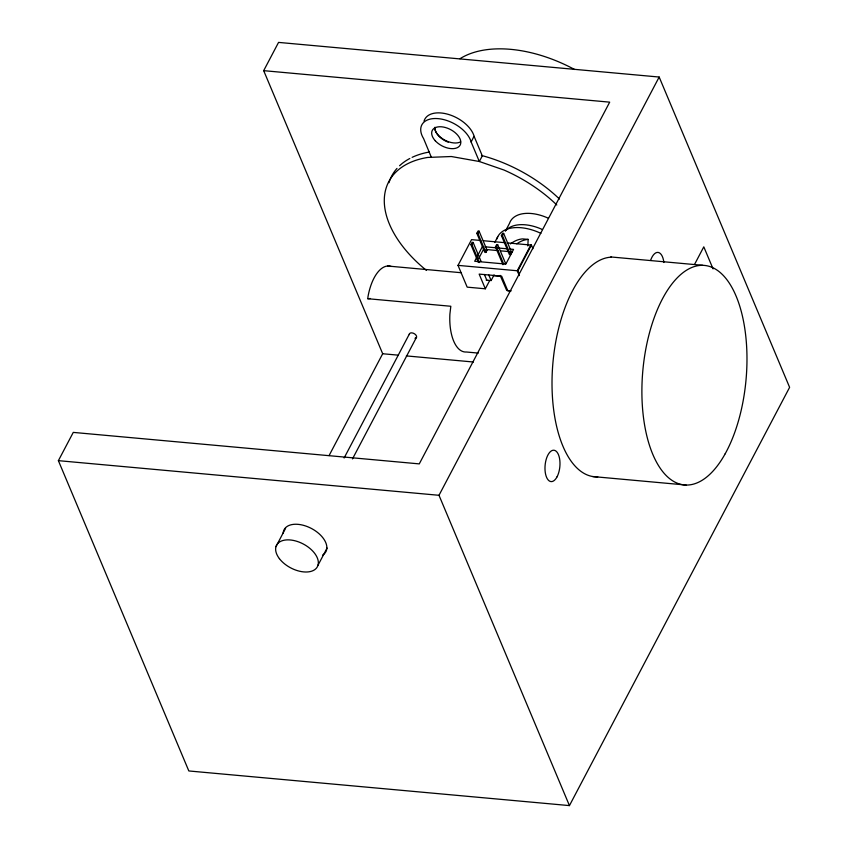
<?xml version="1.0" encoding="UTF-8"?>
<svg xmlns="http://www.w3.org/2000/svg" width="848" height="848" viewBox="0 0 848 848"><rect width="100%" height="100%" fill="white"/><g stroke="black" fill="none" stroke-linecap="round" stroke-linejoin="round"><path stroke-width="1.27" d="M527.816 245.941L528.177 239.401L522.633 238.903A78.726 37.005 -84.8 0 0 510.422 243.927M478.272 353.086L466.4 352.005A39.368 18.497 -84.8 0 1 449.896 314.142L450.818 306.266L367.767 298.708L368.043 296.397A39.368 18.497 -84.8 0 1 391.235 266.516M58.385 460.655L73.267 432.395L419.272 463.888L609.691 102.152L263.686 70.66L278.557 42.4L659.172 77.041L789.615 387.345L569.443 805.6L188.828 770.959L58.385 460.655L438.999 495.296L569.443 805.6M556.797 204.972A110.219 64.437 27.8 0 0 503.956 170.013L479.332 161.502L471.138 142.029L474.085 136.125A27.549 16.112 27.8 0 0 448.581 114.459A27.549 16.112 27.8 0 0 424.053 121.105M275.96 546.653L285.575 528.325M329.066 455.599L382.681 353.743L263.686 70.66M344.118 457.984L409.414 333.942M352.482 458.916L416.548 337.207M489.646 280.614L485.332 288.797L467.174 287.143L458.015 265.371L471.552 239.645L480.774 240.482M478.399 262.477L470.884 244.606L472.082 242.348L473.11 242.443L481.123 261.502L480.085 261.407M476.841 233.306L478.028 231.048L479.067 231.144L487.07 250.192L485.883 252.45L484.844 252.354L476.841 233.306L477.88 233.401L485.883 252.45M479.438 262.562L471.923 244.701L473.11 242.443M477.88 233.401L479.067 231.144M482.417 246.556L474.689 261.258L505.832 264.088L513.559 249.397L509.669 249.036M478.802 258.322L483.561 249.28M494.713 242.528L497.765 236.73M502.959 264.703L495.455 246.842L496.642 244.584L497.681 244.68L505.694 263.728L504.655 263.643M501.401 235.543L502.599 233.285L503.627 233.37L511.641 252.428L510.454 254.686L509.415 254.591L501.401 235.543L502.44 235.638L510.454 254.686M503.5 263.611L496.493 246.938L497.681 244.68M502.44 235.638L503.627 233.37M505.366 231.218L509.531 223.31A35.425 20.712 27.8 0 1 548.306 218.212M486.169 280.105L491.119 280.55L494.087 274.9M530.795 245.04L517.259 270.756L519.283 275.6M519.4 274.445L517.874 270.819L531.42 245.093L507.104 242.878M438.999 495.296L659.172 77.041M694.544 264.428L703.798 246.842L713.062 268.89M318.021 565.213L327.074 548.052M367.767 298.708L370.364 298.517M483.402 240.726L504.465 242.645M610.772 256.944L702.812 265.318M470.884 244.606L471.923 244.701M495.455 246.842L496.493 246.938M485.014 246.8L507.072 248.803M486.158 249.513L497.84 250.584M500.437 250.817L512.107 251.877M486.042 250.096L487.07 250.192M510.602 252.333L511.641 252.428M458.015 265.371L517.874 270.819M387.631 266.018L461.45 272.738M493.08 275.621L500.998 276.342M511.174 290.875L506.744 290.472L500.119 275.388M510.305 291.076L507.825 290.843L501.645 276.151L479.152 274.105L485.332 288.797M382.681 353.743L398.465 355.185M406.362 355.906L473.46 362.011M592.699 476.544L686.064 485.035M531.42 245.093L532.947 248.729M474.117 136.369L482.311 155.852L479.332 161.502L451.337 156.52L427.71 157.442A110.219 64.437 27.8 0 0 426.47 270.417M488.713 274.837L491.119 280.55M484.388 274.445L486.794 280.158M431.356 157.304L423.608 138.606A27.549 16.112 27.8 0 1 437.441 118.582A27.549 16.112 27.8 0 1 471.106 141.775L471.138 142.029M409.34 334.568A3.933 2.3 27.8 0 1 414.619 333.879A3.933 2.3 27.8 0 1 414.979 338.288M283.147 533.328A23.617 13.812 27.8 0 1 312.202 528.887A23.617 13.812 27.8 0 1 322.537 555.154M597.766 476.852A110.219 51.802 -84.8 0 1 552.451 369.06A110.219 51.802 -84.8 0 1 611.366 257.156M448.221 142.199A15.741 9.201 27.8 0 1 434.971 127.232M650.596 260.431A15.741 7.399 -84.8 0 1 658.186 252.428A15.741 7.399 -84.8 0 1 663.867 262.509M388.978 182.712A110.219 64.437 27.8 0 1 396.97 168.423M399.567 165.742A110.219 64.437 27.8 0 1 409.828 158.491M412.117 157.346A110.219 64.437 27.8 0 1 429.353 152.015M481.441 155.449A110.219 64.437 27.8 0 1 559.479 199.036M516.761 243.842A78.726 37.005 -84.8 0 1 528.177 239.401M496.854 238.966A39.368 23.013 27.8 0 1 540.897 233.359M459.945 58.745A110.219 64.437 27.8 0 1 574.615 69.515M460.581 141.87A15.741 9.201 27.8 0 1 444.522 139.973A15.741 9.201 27.8 0 1 434.642 127.645M506.404 229.988A35.425 20.712 27.8 0 1 542.36 229.511M279.395 558.641A23.087 13.504 27.8 0 0 316.304 568.287A23.087 13.504 27.8 0 0 295.263 540.854A23.087 13.504 27.8 0 0 279.395 558.641M557.062 476.799A15.741 7.399 -84.8 0 0 555.355 450.68A15.741 7.399 -84.8 0 0 545.041 470.258A15.741 7.399 -84.8 0 0 557.062 476.799M725.199 453.754A110.219 51.802 -84.8 0 0 715.945 269.399A110.219 51.802 -84.8 0 0 642.159 402.387A110.219 51.802 -84.8 0 0 725.199 453.754M435.278 140.779A15.741 9.201 27.8 0 0 460.04 145.273A15.741 9.201 27.8 0 0 443.409 127.052A15.741 9.201 27.8 0 0 435.278 140.779"/></g></svg>
